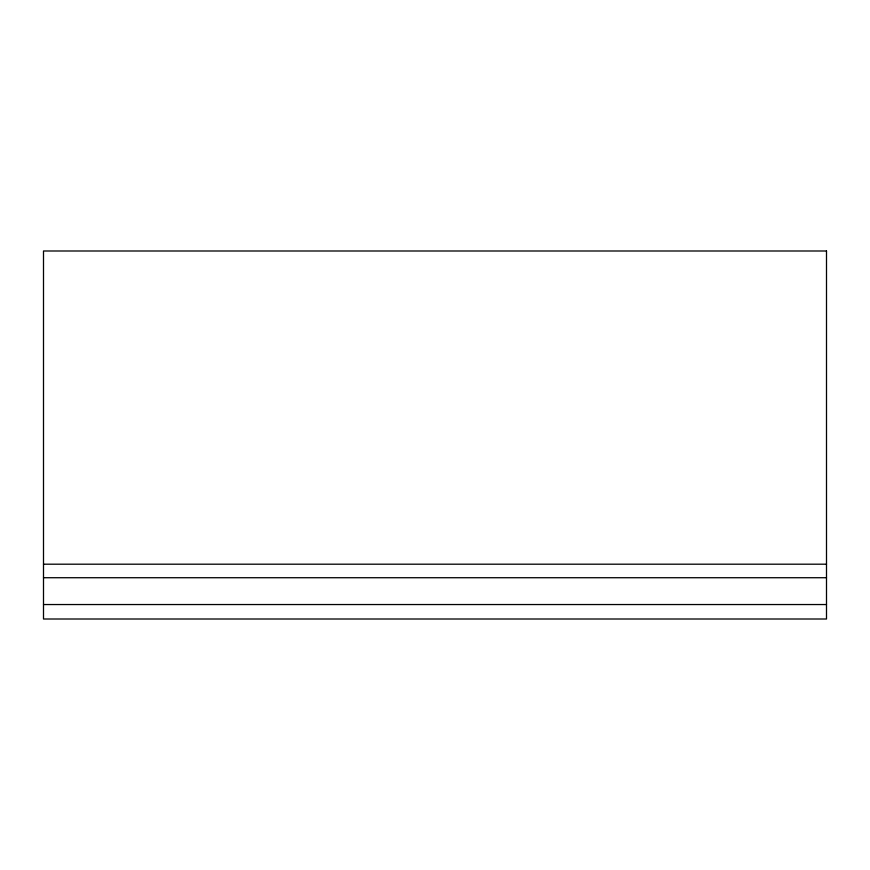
<?xml version="1.0" encoding="UTF-8"?>
<svg xmlns="http://www.w3.org/2000/svg" width="870" height="870" viewBox="0 0 870 870"><rect width="100%" height="100%" fill="white"/><g stroke="black" fill="none" stroke-linecap="round" stroke-linejoin="round"><path stroke-width="1.3" d="M43.5 564.195L826.5 564.195M43.5 577.723L826.5 577.723M43.5 604.541L826.5 604.541M826.5 250.995L43.5 250.995L43.5 619.005L826.5 619.005L826.5 250.995"/></g></svg>
